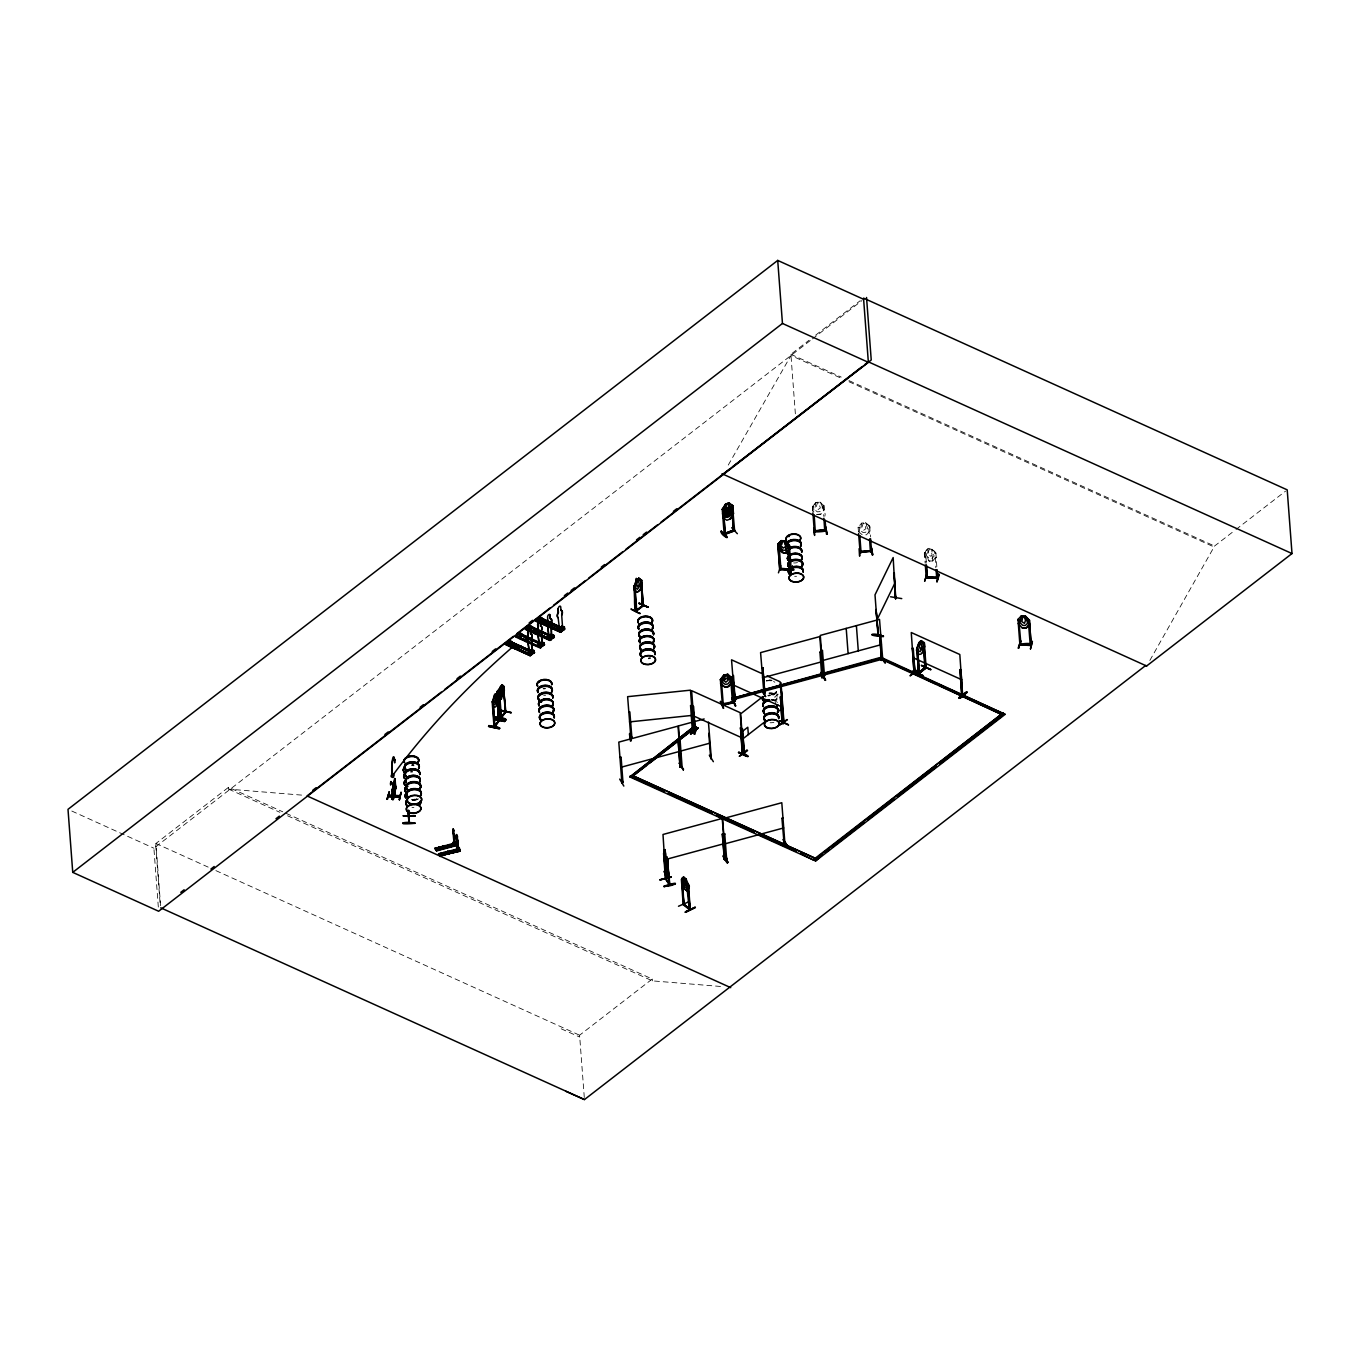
<?xml version="1.0" encoding="UTF-8"?>
<svg xmlns="http://www.w3.org/2000/svg" width="1360" height="1360" viewBox="0 0 1360 1360"><rect width="100%" height="100%" fill="white"/><g stroke="black" fill="none" stroke-linecap="round" stroke-linejoin="round"><path stroke-width="0.75" stroke-dasharray="5 3.75" d="M927.894 548.896C922.743 553.622 926.347 552.058 926.245 562.955M932.62 560.864L931.753 549.049L934.15 556.172L931.753 558.433L929.203 558.314L926.483 555.815L926.262 552.823C931.022 540.26 923.372 565.777 932.62 560.864L936.156 557.107L932.671 561.051L928.693 560.864L924.494 556.699L924.222 552.619L927.826 548.794C930.342 546.295 938.128 554.336 934.881 552.857L935.85 567.8M935.969 553.214L931.787 548.964M928.149 552.908L929.22 549.474L930.478 549.61L932.127 554.829L930.988 556.325L928.285 554.659M815.966 502.418L814.64 509.694L817.377 511.853L819.961 511.615L822.375 509.014L822.154 506.022L819.961 502.061L815.966 502.418L812.328 506.838L812.634 510.85L816.884 514.488L820.879 514.148L824.517 509.728L824.211 505.716L819.961 502.061M861.696 523.26L860.302 530.349L863.039 532.508L865.623 532.287L868.037 529.669L865.623 522.733L861.628 523.073L857.99 527.51L859.265 527.425M776.101 692.699L776.696 691.526A7.497 4.505 -4.3 0 1 768.043 695.606M728.263 465.069L790.976 355.487L841.279 378.25M1149.846 660.45L1214.565 546.04L1234.37 530.723M813.603 506.77L812.328 506.77L816.034 502.52M858.296 531.505L862.58 535.041L866.524 534.803L870.162 530.383L869.856 526.388L868.666 526.252M160.599 905.76L155.924 843.489L228.565 787.287L282.744 811.801M795.362 413.831L790.891 354.297L809.047 340.255M815.66 335.155L860.234 300.679M158.321 907.052L153.901 848.215L810.781 340.17M812.447 338.895L861.968 300.577M778.226 694.195L774.877 696.796L775.421 704.157M584.29 1097.486L579.598 1035.215L652.239 979.03L284.665 812.685M1236.019 529.448L1285.557 491.13M859.146 527.119L858.126 527.527M818.686 502.877L817.394 502.996L816.34 506.532L817.904 509.711L820.335 507.943L818.686 502.809M812.464 506.872L813.586 506.413L813.994 512.754M824.024 505.529C820.573 505.019 826.574 512.72 824.84 516.273M816.867 514.42L820.879 514.148M864.348 523.549L863.056 523.651L861.985 527.187L863.549 530.383L865.98 528.598L864.331 523.464M865.572 522.92L869.669 526.184L868.615 526.286L869.431 537.03M823.004 505.903L823.769 516.375M925.293 552.483L926.194 563.21M924.341 552.653L925.327 552.738M935.816 553.146L934.898 552.874M228.565 787.287L228.701 789.14L303.96 795.294M287.606 815.796L652.392 980.866L723.469 986.697M771.953 680.289L766.224 680.425A7.412 4.454 -4.3 0 1 771.902 680.323M771.545 699.584L775.081 700.383A7.412 4.454 -4.3 0 0 771.528 699.618A7.361 4.42 -4.3 0 1 774.962 700.247M771.562 699.856L775.098 700.672M411.944 764.881L413.814 765.136A7.361 4.42 -4.3 0 0 411.927 764.949M561.204 1028.806L579.734 1037.051M790.891 354.297L841.194 377.077M848.929 380.579L1214.565 546.04M849.014 381.752L1214.65 547.23M228.701 789.14L279.888 812.294M155.924 843.489L208.165 867.119M215.9 870.621L579.598 1035.215M71.825 811.053L153.901 848.215M865.623 522.733L869.873 526.456M819.927 502.248L824.092 505.852M776.441 701.488L777.359 702.491M935.867 552.891L936.921 567.851M924.409 552.415L925.14 563.159M869.669 526.184L870.485 536.945M859.265 527.102L859.52 531.556M858.109 527.204L858.449 531.658M812.447 506.532L812.804 510.986M776.883 693.651L777.104 696.541M652.239 979.03L652.392 980.866M155.72 845.155L160.259 905.59M545.632 695.249A7.395 4.437 -4.3 0 1 543.694 695.3M545.139 688.806A7.361 4.42 -4.3 0 1 543.218 688.857M411.978 765.544A7.361 4.42 -4.3 0 1 413.797 765.799M411.944 765.153A7.412 4.454 -4.3 0 1 413.797 765.408M410.533 771.987A7.378 4.437 -4.3 0 1 412.454 771.936M413.899 807.551A7.378 4.437 -4.3 0 1 411.978 807.602M416.313 798.983A7.378 4.437 -4.3 0 1 417.928 799.51M418.387 798.779A7.395 4.437 -4.3 0 1 411.451 800.649M416.976 798.915A7.497 4.505 -4.3 0 1 411.383 799.952M415.174 799.068A7.378 4.437 -4.3 0 1 411.366 799.476M416.993 799.272A7.497 4.505 -4.3 0 1 411.4 800.309M412.607 771.749A7.378 4.437 -4.3 0 1 410.669 771.8M413.984 765A7.361 4.42 -4.3 0 1 412.114 765.357M650.284 658.427A7.395 4.437 -4.3 0 1 648.397 658.767M650.284 658.07A7.497 4.505 -4.3 0 1 648.38 658.427M650.25 657.713A7.497 4.505 -4.3 0 1 648.346 658.07M777.121 698.87A7.378 4.437 -4.3 0 1 776.56 700.009M769.182 694.076A7.378 4.437 -4.3 0 1 776.764 696.592M776.628 699.618A7.497 4.505 -4.3 0 1 775.591 700.672M769.131 693.6A7.497 4.505 -4.3 0 1 776.849 696.167M766.309 681.088A7.361 4.42 -4.3 0 1 771.936 680.935M773.551 681.479A7.361 4.42 -4.3 0 1 774.86 682.261M771.562 700.145A7.412 4.454 -4.3 0 1 775.047 700.927M777.036 697.697A7.378 4.437 -4.3 0 1 774.027 700.723M769.097 692.92A7.378 4.437 -4.3 0 1 776.679 695.436M776.594 699.261A7.497 4.505 -4.3 0 1 775.557 700.315M769.114 693.243A7.497 4.505 -4.3 0 1 776.815 695.81M776.594 691.917A7.378 4.437 -4.3 0 1 768.094 695.946M775.948 691.883A7.395 4.437 -4.3 0 1 768.009 694.79M776.084 692.308A7.497 4.505 -4.3 0 1 768.009 695.249M766.258 680.68A7.412 4.454 -4.3 0 1 771.919 680.527M773.908 722.347A7.395 4.437 -4.3 0 1 770.1 722.738M797.436 562.564A7.361 4.42 -4.3 0 1 793.645 562.955M796.569 576.266A7.395 4.437 -4.3 0 1 794.648 576.317M545.122 688.517L543.184 688.568A7.412 4.454 -4.3 0 0 545.122 688.483"/><path stroke-width="1.5" d="M725.152 533.494L723.962 533.545L725.05 533.137M723.027 517.599L726.801 520.302L730.32 518.976L733.499 513.672L732.768 505.546L731.595 505.971L733.431 530.893M414.783 823.31C394.145 825.401 404.022 820.386 414.8 823.361M695.266 730.932L694.246 730.524L695.589 731.663L692.784 706.027L694.314 731.391M695.589 731.595L694.654 731.17L691.628 690.693L740.197 712.674L743.291 754.341L744.124 753.695M735.012 700.927L732.7 675.138L735.25 700.978L734.672 699.465M735.505 700.706L734.502 700.315M742.339 752.794L743.648 753.559L742.169 753.083L740.537 727.617L743.07 753.457L742.322 751.859M784.125 723.197L782.935 723.656L780.453 696.745L782.136 722.245M781.949 721.31L783.071 721.327M783.258 722.381L780.113 681.802L767.04 675.886M914.226 673.03L915.229 673.489L912.424 647.853L914.056 673.37L911.268 632.536L959.82 654.5L962.642 695.317L961.707 694.824L959.905 669.664L960.976 669.834L962.472 695.232M915.161 672.503L913.869 672.35L915.059 672.486M960.16 669.46L961.724 694.926L961.622 693.957L962.829 694.977M962.965 695.096L962.2 694.688M962.897 694.178L962.166 693.736M721.31 679.592L723.316 704.922L723.333 703.902M730.949 677.875L731.969 677.671L720.494 679.847M1018.776 619.752L1017.756 619.684L1021.36 615.808L1025.321 616.029L1029.486 620.33L1028.109 620.143M553.265 637.738L553.843 635.358L551.344 634.219L552.245 635.8M393.924 784.601L392.683 784.601C395.471 774.962 396.032 816.697 392.87 783.802M505.512 712.419L503.574 686.936M407.745 810.475L409.105 823.14L408.153 810.458M408.646 823.055L408.986 816.034L409.122 822.171M409.105 823.072L408.952 810.407M883.286 636.599C873.511 631.448 863.447 635.783 883.303 636.497M883.456 636.191L872.117 634.695L883.49 636.208M665.431 855.559L665.482 852.873M444.89 847.042L443.938 846.294L443.309 847.331M446.998 852.856L448.358 852.771M516.511 646.986L517.344 645.864M519.112 646.918L516.817 646.391M536.265 631.703L536.537 630.853M539.41 681.938L539.597 681.785M541.637 701.811L541.263 701.556M540.736 702.253L541.569 701.743M788.086 536.401L789.31 536.469L788.426 536.027M393.686 795.481L393.958 791.639M492.847 705.925C497.25 711.348 499.001 697.476 497.029 695.334L498.797 721.31L496.961 696.014L498.474 690.591M501.5 686.137L501.245 694.977L498.219 703.494L496.196 701.59L495.006 694.909M391.952 796.11L392.428 789.922L392.19 799.306L393.278 799.442L393.992 796.433M394.468 790.245L393.822 796.433L392.853 783.547M454.716 842.911L455.583 842.503L454.614 842.877M459.561 849.728L459.357 847.773L458.031 847.977M393.55 792.659L392.343 797.742M395.097 778.634L395.726 788.63L394.689 778.532L391.986 791.18L395.284 779.399L394.604 780.266M395.216 787.117L393.278 799.442M497.539 695.419C493.255 690.081 493.068 701.454 493.714 703.919L494.955 704.837L496.961 699.516L498.202 700.485L498.746 696.541L500.123 697.476L498.984 695.606L499.63 691.39L498.627 695.402L497.318 694.518L498.406 696.354L497.726 700.638L499.273 699.006L500.327 687.038L502.01 684.76L504.016 686.647L504.373 690.54M925.82 667.794C905.403 686.069 930.512 660.178 925.293 668.576L923.593 643.008M488.563 726.359C498.508 725.305 507.858 731.748 488.563 726.359L499.324 728.773M488.784 725.968L499.545 728.45M488.767 725.56L499.528 727.991M495.057 717.604C500.276 714.408 517.395 724.591 495.074 717.502M495.278 717.213L506.073 719.695M664.785 854.471L665.125 851.717L664.122 853.417L665.975 878.764L669.902 885.122L668.95 883.609M920.72 641.937L919.309 646.646L920.397 649.298L921.91 646.493L920.618 641.886M454.495 842.452L455.685 842.027M456.365 834.683L456.229 838.304M455.515 842.18L455.855 844.186M456.416 837.403L457.402 848.623L456.45 838.865M458.014 842.044L458.201 841.143M392.275 796.705L393.465 791.639M878.39 634.848L876.078 609.484L878.22 635.341M878.322 633.93L878.152 634.423M895.407 597.72L896.24 597.125L895.781 598.043M895.509 598.655L893.163 557.549L875.007 594.847L878.033 635.46M679.337 763.351L683.57 769.301M684.522 878.152L684.182 882.742L685.763 885.479L686.29 882.776L684.403 878.203M731.663 505.75L732.819 505.614L728.994 502.843L725.475 504.169L722.364 509.541M496.043 699.397L495.091 702.389L495.125 694.926M499.273 695.028L498.321 698.02L497.658 697.221M394.638 778.719L395.692 788.494M561.68 614.89L561.884 614.975A3.961 2.125 -65.7 0 0 560.983 610.419L560.796 610.334A3.961 2.125 -65.7 0 1 561.68 614.89L562.564 627.351M639.931 613.683C621.18 603.381 637.024 613.224 640.356 613.377M922.862 675.325C910.996 671.517 907.562 667.743 922.879 675.733M501.194 695.011L500.939 690.982L498.882 689.197L497.233 691.526L496.723 696.558L495.499 693.668L492.184 701.896L494.037 727.192L498.933 720.545M495.958 697.731C499.715 682.584 494.564 698.003 496.315 701.624L498.236 703.358M500.327 687.038L499.273 697.272L501.347 699.057L504.254 690.506M501.126 694.943L498.219 703.494M727.923 503.982L726.784 504.407L724.489 512.89L724.727 515.882L727.158 517.412L729.436 516.562L731.544 513.332L731.306 510.323L727.855 503.914M727.09 508.402L726.325 514.012L727.6 515.117L729.725 512.737L728.229 507.977L727.158 508.47M390.371 783.343L391.119 781.592L390.796 784.805M386.954 799.357L389.266 791.86L387.005 799.323M390.473 784.788L391.119 781.592M389.198 791.877L387.515 799.289M393.159 784.346L393.584 782.527M391.986 791.18L394.944 779.331M395.318 786.93L395.607 787.44M395.913 787.797L393.023 799.612L395.726 786.947M399.296 799.459L401.013 792.319L399.483 799.799M399.33 799.85L401.081 792.353M926.925 574.039L924.63 581.298L926.959 573.648M927.282 576.759L926.058 576.946L937.754 577.439M925.361 565.012L926.177 577.626M926.347 565.318L927.282 577.983L926.415 565.063M936.479 577.643C940.1 577.796 936.734 576.691 937.142 569.704M939.318 574.634L936.989 581.808L938.689 574.141M936.989 581.808L938.774 574.192M621.877 782.629C625.056 782.629 620.636 781.762 622.659 781.473M680.17 766.836L680.935 766.632C681.717 764.32 678.402 767.091 681.258 765.918M666.043 874.395L667.165 874.718M763.589 692.495L764.83 692.155L763.708 693.056M724.064 858.381L725.305 858.041L724.557 859.52L722.364 834.037L723.503 834.003M724.523 859.486L725.373 858.959M725.441 858.398L726.682 858.075M822.12 677.62C820.114 676.6 824.058 675.036 822.919 677.45L821.916 677.671L821.865 676.413M821.729 677.416L822.97 677.093M823.021 676.447L821.797 676.736M823.225 675.988L824.466 675.665M823.106 677.314L822.63 676.175M784.822 842.639L783.649 842.639L784.89 842.316M785.094 843.489L783.785 842.86M882.334 658.971L881.773 659.532M1017.875 619.718L1018.912 619.735M1018.198 623.577L1022.244 627.895L1026.222 628.031L1029.656 624.274M1021.36 615.808L1020.034 622.829L1022.737 625.345L1025.287 625.481L1027.684 623.254L1025.321 616.029L1029.367 620.347L1031.22 645.558L1029.418 620.024L1028.245 619.956L1030.285 645.507C1035.113 640.713 1006.4 646.17 1030.319 644.232M1022.737 616.59L1024.012 616.658L1025.525 620.143L1024.522 623.373L1021.836 621.69L1022.771 616.505M1022.244 627.895L1026.188 628.116L1029.809 624.24M1018.13 648.193L1020.663 640.645M1018.742 648.295L1020.646 641.036L1018.674 647.768M1019.864 643.977L1021.071 644.674L1019.949 643.654L1019.762 644.912L1031.441 645.252M1030.404 648.941L1032.393 641.291L1030.557 648.873M725.271 675.41L724.404 680.901L725.815 682.21L728.178 680.204L726.529 675.189M439.008 854.76L459.102 849.371L458.099 848.351L458.167 842.01M688.126 902.054L678.487 906.253M499.545 692.342L501.449 717.927L500.99 716.754M729.062 502.911L725.526 504.254L724.2 508.878L724.421 511.887L726.852 513.417L729.13 512.567L731.238 509.32L728.994 502.843M781.66 544.68L782.731 541.297M778.039 548.352L782.204 552.653C786.794 554.659 791.35 549.406 789.429 545.156L785.264 540.872L781.303 540.651L777.75 544.272L779.008 544.153L780.946 569.636L779.926 568.344M778.447 572.832L780.776 565.726M788.341 545.19L789.327 544.901L788.205 545.071L790.194 570.367L788.12 544.833M779.739 569.296C809.71 571.081 783.819 568.378 780.742 568.412M780.623 568.769L791.282 569.211M792.455 566.168L790.16 573.801L792.506 566.219M790.16 573.801L793.05 566.678M721.191 531.148C735.692 543.082 719.338 535.109 721.259 531.08M725.186 533.426L734.366 529.686M781.966 722.16L780.453 696.745M777.733 544.357L781.405 540.685L780.011 547.553L782.697 550.12L785.23 550.307L787.61 548.114L785.264 540.872M789.735 549.151C783.938 558.62 778.345 548.42 781.303 540.651M619.684 779.093L623.832 786.063M663.867 871.454L668.015 878.424M761.464 689.979L765.612 696.558L761.464 689.554M765.493 696.49L762.518 691.152M722.993 856.256C732.87 873.137 722.755 852.975 723.452 856.12C724.285 857.106 732.887 870.332 724.03 855.61M821.168 672.384L825.214 678.861M821.168 672.792L824.738 679.439M723.979 675.223L722.619 682.499L725.305 684.403L727.821 683.944L730.184 681.088L727.787 674.322L723.877 675.053L720.341 679.762L723.945 675.138L727.821 674.39M494.836 725.764L493.918 726.24L494.921 726.631M499.307 720.715L497.471 695.283M500.565 718.352L505.444 711.501M501.347 716.941L501.109 718.386M504.832 711.365L505.376 711.484M636.752 610.079C634.406 611.014 638.197 608.311 635.97 611.388C631.839 605.404 638.299 558.212 635.715 588.2L637.517 589.322L640.662 584.375M634.151 586.194L636.378 580.244L638.826 578.221L641.75 580.312L642.056 584.307M641.954 584.273L639.829 590.257L637.279 592.246L634.355 590.155L637.313 592.11M919.02 672.061L918.68 673.778L916.742 648.499L918.867 642.6C924.868 636.939 914.294 647.054 918.306 650.59L920.125 651.712L923.27 646.765M917.456 647.751L919.343 673.302L917.558 647.649L916.742 648.499C915.382 652.069 919.768 657.237 922.386 652.579L924.664 646.697L924.358 642.702L921.434 640.611L923.032 643.756M643.144 604.486L642.311 605.132M919.275 672.299L918.748 672.775M924.256 642.651L926.16 667.964L918.561 673.778M763.759 700.162A7.378 4.437 -4.3 0 1 762.501 696.898L740.622 713.881L743.597 754.477L744.26 753.049M782.935 723.656L783.785 723.01M720.732 701.454L723.554 708.322L720.256 701.556M723.469 708.22L720.681 701.488M698.139 728.263L690.574 734.043M910.18 675.92L917.813 670.089M631.023 740.367L630.411 740.945L629.442 733.822M813.739 527.884L814.521 534.922M859.384 548.539L859.639 556.155L859.469 548.488M684.216 904.094L683.094 903.686L690.302 909.84L688.398 884.612L686.018 878.781L689.316 909.602L690.319 909.738M683.876 905.114L682.516 879.614M689.299 908.667L690.268 909.755M722.16 704.803L733.55 702.644M733.771 702.848L731.663 677.433L730.626 677.62L732.496 703.103L732.343 701.896L733.601 701.692M733.686 701.981L732.683 702.202M506.09 644.215L506.838 643.603L505.767 644.249L530.264 655.741L505.512 644.623L509.558 640.798C518.109 641.784 500.667 648.992 512.057 641.92M508.589 642.294L533.817 653.038L508.572 642.294L533.834 653.004L534.106 650.624L531.59 649.502L531.403 651.032M509.558 640.798L508.827 641.903M509.881 641.308L506.345 644.011M522.036 634.202C510.646 641.274 528.088 634.066 519.537 633.08L515.491 636.905L540.243 648.023L544.204 644.555L544.085 642.906L541.569 641.784L538.186 645.796L537.795 644.708L537.914 646.34L541.892 643.297L541.501 630.751A3.961 2.125 -65.7 0 0 540.6 626.195L540.158 622.693A1.972 1.071 -65.7 0 0 538.781 622.098A1.972 1.071 -65.7 0 0 537.642 624.648L537.897 628.048A3.961 2.125 -65.7 0 0 537.047 629.918M516.8 635.936L515.78 636.48M544.527 644.742L543.218 645.728L518.823 633.964L544.051 645.116L518.806 634.185M519.282 633.998L519.537 633.08M553.231 637.789L554.319 637.16L549.916 640.509L525.266 629.357L529.312 625.515C537.863 626.501 520.421 633.726 531.811 626.654M525.844 628.949L529.312 625.515M526.269 628.184L551.259 639.489L526.269 628.184L525.538 628.932L550.426 640.152M528.343 627.028L553.741 637.619M528.564 626.62L529.329 625.838L554.319 637.16M535.959 621.095L560.626 632.264L535.874 621.146L539.92 617.304C548.471 618.29 531.029 625.515 542.419 618.443M561.102 631.89L561.867 631.295L536.877 619.973L536.112 620.772L539.92 617.304M538.985 618.8L563.618 629.969L538.934 618.8L564.349 629.408L564.451 627.147L561.952 626.008L558.569 630.02L558.178 628.932L558.297 630.581L563.04 626.722M560.524 632.315L564.927 628.949L539.937 617.644L539.478 618.443L564.128 629.595L539.206 618.205M530.264 655.741L534.565 652.426L509.575 641.121M506.107 644.181L531.505 654.772L506.515 643.467M515.763 636.004L540.43 647.479M540.889 647.496L516.477 635.953M525.538 628.762L551.259 639.489M876.911 620.075L895.067 582.76M893.622 573.444L894.319 572.866L895.475 598.74M890.579 596.785L901.765 598.604M528.989 639.404L528.326 638.112M452.727 831.861L452.982 829.056M454.784 842.588L454.665 835.567M666.315 879.189L665.414 878.9L663.595 853.587L665.108 851.479M667.335 865.555C665.074 859.673 670.769 874.344 666.859 859.044M393.142 799.306L392.19 799.306L393.159 797.759M622.914 781.456L621.877 782.918L618.8 742.118L678.028 726.104L681.139 766.955L679.949 766.938L681.326 766.836L678.504 725.917L704.174 718.964M681.139 765.935L680.051 766.496M763.64 693.158L764.762 692.852M667.097 874.089L665.856 874.14L667.25 874.293M823.344 675.954C827.016 674.39 820.692 675.665 824.517 675.971L822.443 650.471L821.44 650.743L823.259 673.234M725.628 859.282L722.211 818.448L663 834.479L665.856 879.393M781.932 818.312L783.088 818.261L781.932 818.312L784.108 843.761M725.594 504.322L722.245 509.252L723.452 508.81L725.22 534.429L723.35 509.201M722.721 513.604L725.832 508.232L729.351 506.923L733.193 509.677L729.963 514.913L726.41 516.035M640.985 580.618L642.379 606.05L641.24 580.244L643.467 605.71L636.174 611.286M630.547 737.239L631.856 737.392L630.496 736.27L631.584 736.491M667.607 861.747L666.927 862.716L665.771 860.234L667.352 865.691M551.446 635.885L551.259 623.186A3.961 2.125 -65.7 0 0 550.375 618.63L549.933 615.145L550.188 618.545A3.961 2.125 -65.7 0 1 551.072 623.101L551.531 635.477M500.361 687.106L502.129 684.777L504.084 686.545L503.064 687.157M492.184 701.896L493.136 701.046L494.955 726.699M498.916 721.225L497.029 695.334M501.075 717.672L500.48 718.386L499.052 693.226M493.136 701.369L494.411 727.277L492.626 701.301M503.438 687.242L505.852 711.96L500.939 718.437L499.12 692.529M493.782 719.287L504.815 721.378M500.276 710.515L511.309 712.606L500.531 710.107M498.848 720.307L498.355 720.307M494.547 726.24L498.984 720.477L494.904 725.866M505.461 711.705L500.922 717.502M494.513 727.192L499.324 720.664M493.748 718.76L504.798 721.344M814.164 530.842L815.507 530.978M825.996 530.06L814.436 531.114M824.942 530.23C830.416 532.168 796.79 532.831 825.724 529.754L815.218 530.689L814.334 532.066L812.923 512.839M859.809 551.514C895.526 548.556 836.196 554.829 871.658 551.361M871.624 550.766L859.843 551.752M682.057 766.326L680.17 741.098M711.348 758.727L708.441 722.109M732.275 681.666L728.722 686.392C724.863 690.608 714.816 678.011 724.863 687.004L728.62 686.222L732.139 681.666M509.371 641.716L534.072 652.834M516.324 636.293L519.554 633.403L544.544 644.708M530.706 655.418L505.767 643.722M534.548 652.46L509.558 641.342M550.46 640.152L525.521 628.439M553.775 637.602L528.615 626.586M554.268 637.245L529.329 625.838M560.779 631.924L536.129 620.228M561.357 631.686L536.112 620.772M561.51 631.363L536.877 619.973M564.57 629.017L539.954 617.814M785.587 546.737L783.207 548.097L781.796 546.448M636.735 610.827L634.95 585.259L633.828 585.973L635.647 611.252L643.212 605.404L641.24 580.244M642.379 605.064L643.467 604.622L642.617 605.268M918.357 673.489L917.116 647.836M783.02 723.605L783.292 722.874M780.963 682.686L784.04 723.316L783.921 722.381M685.984 878.849L683.587 876.962L681.683 879.223C682.873 880.957 680.306 877.948 683.74 877.047L683.128 883.065L684.828 886.652L686.324 887.859L687.616 886.669M688.823 888.505C683.757 893.945 691.798 887.213 688.517 884.578L687.446 884.289L690.03 910.044L688.024 884.051M669.069 884.595L667.692 859.248M669.851 885.054L667.148 856.817M394.825 795.668L394.009 795.634M518.993 646.85L517.259 647.326M546.992 623.084L549.015 622.71L549.185 623.815M443.241 846.821L444.176 846.464M444.703 847.297L443.462 847.263M505.291 710.872L505.291 712.538L503.523 686.562M531.862 650.76L531.114 650.352M435.2 848.759L455.566 843.778L435.472 849.167L435.098 848.147L437.138 847.603L438.498 849.762M456.637 845.529L456.246 844.696L456.654 845.529L436.56 850.918L436.203 850.119L436.594 850.952M455.294 842.69L453.033 842.401L453.118 843.506L454.478 845.665L454.291 844.407L456.331 843.846L456.518 845.104L436.458 850.323M459.391 849.779C458.405 845.852 460.717 848.81 456.569 847.994L458.014 851.258L457.827 849.983L459.867 849.439L459.935 850.323L439.637 855.797L460.173 851.122L458.694 848.538L438.566 854.046L439.042 854.794L438.634 853.74L440.657 853.196L442.034 855.355M436.288 850.493L456.518 845.104L455.073 841.857L453.033 842.401M458.643 848.674L458.609 847.45M458.915 849.099L458.83 847.28M460.054 850.799L459.867 849.439M630.598 736.304L630.836 737.528L627.623 696.677L690.489 690.166L693.447 731.034C695.096 729.334 690.353 729.946 693.583 729.776M693.447 731L692.461 730.813L693.566 730.643M693.464 730.065L692.563 730.15M861.067 552.602L859.809 535.517M870.434 550.579L870.57 551.769M871.573 551.684L870.621 538.798M721.157 531.59L726.954 537.608M863.617 299.302L777.716 260.423L68 809.336L72.743 872.372L158.644 911.251L868.36 362.338L863.532 298.112L1287.206 489.855L1292 553.554L1146.599 666.009L722.041 473.739M72.743 872.372L782.459 323.459L777.716 260.423M180.795 892.33L184.144 889.763M210.868 869.091L214.2 866.507M275.995 818.72L279.344 816.136M312.766 790.279L316.115 787.678M384.897 734.485L388.246 731.901M420.121 707.251L423.47 704.65M457.011 678.708L460.377 676.107M492.235 651.474L495.601 648.873M529.142 622.931L532.491 620.33M564.366 595.68L567.715 593.096M571.081 590.495L574.43 587.894M601.273 567.137L604.622 564.553M636.497 539.903L639.846 537.302M643.195 534.718L646.561 532.117M673.387 511.36L676.753 508.759M441.235 692.138L307.054 795.923L730.728 987.649M444.601 689.537L513.366 636.344M516.715 633.76L550.256 607.818M553.622 605.217L585.48 580.567M588.846 577.966L622.387 552.024M625.736 549.44L657.611 524.79M660.96 522.189L861.713 366.928M865.028 364.378L868.326 361.811L1292 553.554M513.723 642.685C508.606 644.504 508.827 650.93 516.239 643.807A1375.81 773.279 -1.4 0 0 393.754 773.976C388.144 772.616 395.114 778.753 393.754 773.976M523.702 634.967C518.585 636.786 518.806 643.212 526.218 636.089M533.477 627.402C528.36 629.221 528.564 635.664 535.976 628.541M544.085 619.191C538.968 621.027 539.172 627.453 546.601 620.33M518.466 644.81C513.332 646.646 513.553 653.072 520.965 645.949M528.445 637.092C523.311 638.928 523.532 645.354 530.944 638.231M538.203 629.544C533.086 631.363 533.307 637.789 540.719 630.666M548.828 621.333C535.602 630.326 560.201 614.278 547.57 625.719L548.947 637.602M551.327 622.472L547.57 625.719A3.961 2.125 -65.7 0 1 546.754 624.954M532.678 650.199L527.935 654.058L527.816 652.426L528.207 653.514L532.457 650.097M552.432 634.933L547.689 638.792L547.859 636.922L550.358 638.044L550.46 639.37L553.843 635.358M551.157 635.766L551.344 634.219M552.211 634.831L547.961 638.231L547.859 636.922M530.706 654.636L534.106 650.624M540.583 645.609L540.685 646.918L544.085 642.906M560.966 629.85L561.068 631.159L564.451 627.147M532.661 652.851L531.726 653.854M552.415 637.585L551.48 638.571M563.023 629.374L562.088 630.377M636.327 580.278L638.928 578.272M638.129 579.547L636.718 584.256L637.806 586.908L639.319 584.103L638.027 579.496M640.56 580.771L641.563 580.38M637.177 592.195L639.778 590.189M638.826 603.415L648.346 607.206L639.234 603.092M940.253 685.933L1001.98 714.629L880.515 658.903L881.994 657.764L1005.142 714.357L815.575 860.982L629.918 776.968L694.654 726.053L696.439 726.852L631.618 776.968M629.918 776.968L694.654 726.053M633.284 775.693L646.578 765.408M649.91 762.841L676.498 742.271M679.813 739.704L694.773 728.144M742.543 731.289L747.796 727.226L748.34 734.587M742.526 739.092L764.371 722.194M777.818 711.79L781.184 709.189M936.411 684.199L879.716 657.645L731.731 698.496L732.53 699.771L880.583 659.685L881.994 657.764M924.97 668.44L923.151 643.161L924.358 642.702M923.151 643.161L924.154 642.77M921.842 665.482L930.478 669.392M924.919 667.777L918.493 672.86M813.739 859.401L1003.391 712.708L813.79 860.183L800.326 853.315M822.222 854.998L815.575 860.982M825.571 852.414L828.937 849.813M832.286 847.212L864.161 822.562M867.51 819.978L894.353 799.204M897.719 796.62L936.292 766.768M939.658 764.184L1003.408 714.867M565.913 1091.315L584.443 1099.577L1145.698 665.482L1146.701 665.924M723.027 474.198L729.725 469.03M733.074 466.446L871.233 360.009L866.541 297.483M791.265 570.367L789.327 544.901M735.148 700.944L733.516 675.529M694.467 731.51L695.266 731.884L693.6 706.401M730.099 703.052L737.715 697.238M730.558 703.341L738.14 696.983L730.524 702.814M690.642 734.213L698.224 727.855L690.608 733.686M781.116 698.377L782.119 698.003L781.439 698.53M742.152 728.535L744.447 753.933L742.475 728.671M779.841 720.681L788.426 724.642M779.314 725.39L787.389 719.729M739.398 756.279L747.524 750.652L746.98 749.921L739.449 756.177M779.331 724.914L787.049 719.559M784.023 723.248L783.394 722.789M917.864 669.698L910.231 675.512M966.603 691.747C962.54 699.924 951.796 700.553 966.773 692.274M959.038 697.612L966.671 691.832M966.705 692.172L959.157 698.088M959.514 698.275L967.13 692.461M549.168 623.56L546.856 623.237M538.56 631.771L536.469 631.822M407.711 778.43L408.612 778.328M446.896 852.278L448.12 852.159M925.684 667.845L923.831 642.634M926.296 577.626L937.771 578.102M734.434 530.927L734.553 529.89L733.397 530.332M642.804 606.186L642.889 604.554M636.157 610.385L642.634 605.54M682.091 883.099L684.488 888.964L686.919 890.766M684.488 888.964L686.868 890.63M683.91 904.519L689.231 908.786M683.638 904.179L690.302 908.973M685.372 911.778C715.36 897.804 665.431 922.267 695.045 907.239M695.079 907.647L685.457 912.271M763.657 692.172L763.708 693.43L764.643 692.886M824.381 675.988L824.109 674.73M882.674 659.889L881.552 660.195L879.648 634.984L880.804 634.933L879.801 635.205M882.606 660.212L882.742 659.209M726.597 858.398L725.577 858.636M692.58 730.762L692.512 729.81M861.101 552.636L860.999 551.412M722.432 509.456L723.486 509.15M729.419 506.974L725.9 508.317L727.294 511.122L729.419 508.725L729.351 506.923M731.714 527.714L737.358 533.698M733.227 530.383C707.353 538.951 740.452 529.822 733.516 530.281M722.245 509.252L724.217 534.718L734.621 530.859L732.428 505.427M548.913 623.713L547.315 623.747M527.323 638.146C524.144 640.135 531.012 640.322 528.343 638.384M527.34 638.401L526.949 639.506M881.62 660.093L882.555 659.923M725.628 858.279L724.217 858.602M784.907 843.591L781.796 802.723L722.568 818.754L725.696 859.571L725.832 858.602M1018.759 619.446L1021.003 644.929M895.866 598.791L893.928 572.815M735.182 700.06L734.604 699.397M914.158 672.112L914.685 673.659M782.187 721.004L782.986 722.585M822.188 660.637L881.399 644.606M762.484 677.824L821.695 661.793M731.731 698.496L879.784 658.427L880.583 659.685M779.11 686.358L732.36 698.802L735.148 705.993M783.173 685.253L809.54 678.113M813.586 677.025L829.821 672.622M833.867 671.534L874.429 660.552M620.704 767.346L679.915 751.315M680.408 751.128L710.022 743.121M453.22 829.022L453.9 830.739L453.339 829.243M453.016 831.623L452.693 832.711M454.138 833.697L454.308 834.36M453.05 833.918L452.829 832.184M454.512 836.621L454.461 834.309M456.637 834.462L457.436 836.332L457.096 835.431M457.674 839.29L457.98 840.599M455.43 843.523L455.294 841.687L455.923 842.384M438.498 847.45L440.521 846.685L441.898 848.844M442.34 846.413L444.363 845.648L445.757 848.028L444.363 845.648M454.019 842.979L453.22 834.581M435.03 848.453L455.243 842.894L455.549 843.778L455.124 842.639M457.895 842.265L458.439 848.13M435.285 848.878L455.617 843.472L455.481 841.636M454.41 844.56L456.433 844.016M436.101 850.204L456.399 844.73L456.331 843.846M456.671 848.164L459.102 848.079M442.034 853.043L444.057 852.278L445.434 854.437M445.876 852.006L447.899 851.224L449.293 853.621L447.899 851.224M438.566 854.08L459.085 849.371M438.736 854.352L459.153 849.065M459.969 849.609L457.827 849.983M439.824 856.086L460.054 850.697M664.887 859.707L724.098 843.676M724.472 843.965L783.683 827.934M821.576 650.964L822.443 650.471M821.865 677.654L819.944 652.171L820.947 651.899L822.766 674.407M762.739 667.675L761.736 667.93L762.875 667.896L764.813 693.175L762.875 667.896M821.1 652.137L819.944 652.171M880.719 656.744L884.782 662.728M821.168 673.846L825.673 680.306L820.981 673.421M881.824 660.416L882.793 660.161L879.512 619.378L820.284 635.409L823.123 673.013M620.959 757.18L619.956 757.452L621.112 757.401L622.982 782.663L621.86 782.034M683.281 769.981L679.541 763.334M664.292 850.034L665.295 849.762L664.139 849.813L666.06 875.279M722.5 834.275L724.88 834.037L723.724 834.071M663.595 853.587L664.122 853.417M669.562 884.544L667.165 859.384L668.083 859.877M783.564 839.868L787.661 846.43L783.615 839.868M783.632 839.919L787.049 846.6M783.836 843.523L784.958 843.234M724.387 859.486L726.886 859.214L725.9 859.52M671.16 876.69L659.855 879.818L671.194 877.2M660.008 880.022L671.16 877.03M664.071 886.159C683.995 879.444 673.506 886.839 664.088 886.244M708.764 733.346L710.753 758.812L711.093 757.469M709.308 755.191L713.371 761.685M664.258 857.344L665.89 863.515M927.214 577.065L936.7 577.439M638.911 603.262L648.023 607.376M921.519 665.652L930.58 669.783M779.467 720.868L788.528 725.033M733.754 531.216L731.493 505.784M724.336 534.735L724.149 533.8M825.911 531.012L825.129 520.234M733.006 699.21L735.726 706.027L732.462 699.227M723.486 704.14L722.092 703.885L732.326 701.947M725.305 675.495L726.563 675.257M815.337 531.998L814.147 514.845M735.029 700.026L734.349 700.672M823.531 676.192C821.457 674.662 826.472 675.002 823.293 675.291M763.912 693.379L760.58 652.613L819.808 636.582L822.63 674.186M784.686 843.217L784.618 842.299M726.393 858.058L726.648 858.959M666.995 873.783L666.91 874.752M666.23 875.262L667.216 875.041L665.142 849.541M722.432 704.106L722.398 705.075L733.652 702.882L731.663 677.433M629.51 721.905L692.376 715.377M690.574 705.585L691.662 705.721L690.574 705.585L692.376 731.068M693.158 727.277L694.841 734.281L693.209 726.801M630.7 737.46L631.856 737.392L629.833 711.892L628.813 712.249M825.656 527.306L827.101 534.344L825.707 526.83M871.318 547.978L872.763 554.999L871.369 547.485M936.683 577.473L936.751 578.391L936.071 569.653M937.567 578.391L926.245 577.881M1031.118 645.524L1019.813 644.861M392.326 775.183C388.246 775.982 394.774 779.467 393.635 775.812M723.282 703.613L723.18 704.565M722.415 705.041L720.375 679.558M791.01 570.384L779.79 569.551L777.75 544.272M925.667 666.927L925.242 667.93M403.325 816L415.174 815.66M409.003 816.731L409.139 811.869M780.691 569.687L779.824 568.667M391.221 783.037L390.779 781.575M393.958 784.38L392.666 784.329L393.754 796.331M393.278 787.049L394.077 787.168M388.552 795.277L400.282 795.736L388.552 795.43M392.955 798.745L392.615 799.595M665.618 878.441L669.358 883.779M777.886 544.323L778.94 544.408M782.697 541.365L783.972 541.467L785.451 544.969M881.28 656.54L885.36 663.051M683.366 769.862L679.201 762.943M787.644 846.379L782.969 839.562M727.447 861.798L727.6 862.682M669.341 885.139L667.386 858.755M693.26 727.192L694.178 734.349M502.01 684.76L503.438 690.744L501.449 696.082L500.191 695.147M498.882 689.197L499.97 692.155M498.678 693.141L498.355 690.574M499.273 697.272L501.364 698.921M500.31 710.362L511.054 712.793M505.24 711.875L501.398 717.111M493.833 719.134L504.56 721.565M825.758 527.221L826.523 534.259M871.42 547.876L872.168 554.914M734.74 700.383L731.544 659.821L761.43 673.353M742.475 752.828L740.537 727.617M926.228 577.949L926.109 576.708M779.688 569.568L777.971 544.085M782.459 323.459L868.36 362.338M924.477 646.68L922.437 652.647M913.155 657.747L961.724 679.728M921.383 665.278L930.937 669.596M882.045 658.546L1005.142 714.357M641.665 580.261L638.792 578.357M633.828 585.973L634.525 590.104M733.448 685.049L782.017 707.013M558.127 617.644L558.314 617.746A3.961 2.125 -65.7 0 1 558.467 612.374L558.008 608.889L558.263 612.289A3.961 2.125 -65.7 0 0 558.127 617.644L559.555 629.408M561.663 626.246L564.162 627.368M546.822 623.407A3.961 2.125 -65.7 0 1 547.842 620.585L547.655 620.5A3.961 2.125 -65.7 0 0 546.635 623.322M536.146 620.551L561.289 631.754L560.677 630.071M537.642 624.648L538.084 628.133A3.961 2.125 -65.7 0 0 537.251 630.003M540.6 626.195L540.413 626.11A3.961 2.125 -65.7 0 1 541.314 630.649L541.892 643.297M551.055 634.44L553.554 635.579M547.57 637.143L550.069 638.282L550.511 640.067M527.612 636.769A3.961 2.125 -65.7 0 1 528.105 635.851L527.663 632.366L527.918 635.766A3.961 2.125 -65.7 0 0 527 640.22M530.621 633.913L530.434 633.828A3.961 2.125 -65.7 0 1 531.335 638.384L531.913 651.015L531.522 638.469A3.961 2.125 -65.7 0 0 530.621 633.913L530.179 630.411M541.28 642.005L543.779 643.144M542.861 645.235L541.705 646.136M693.532 715.921L742.084 737.885M515.763 636.31L540.753 647.615M531.301 649.723L533.8 650.862M694.722 726.835L696.49 727.634M527.816 652.426L530.315 653.548M506.498 643.671L531.403 654.857M629.85 776.169L664.207 791.724M668.049 793.458L712.13 813.416M715.972 815.15L754.307 832.507M758.149 834.241L796.484 851.581M160.769 907.834L584.443 1099.577M393.805 789.582L392.326 799.306M689.843 909.959L683.179 904.655L681.377 879.393M722.772 513.451L726.478 516.103L722.602 513.468L723.129 517.531M915.076 673.37L913.24 648.227M727.787 674.322L731.969 677.671M789.395 545.241L785.196 540.974L786.131 552.942M733.499 513.672L730.201 518.823M518.874 646.068L518.585 647.462L516.562 646.918M500.905 692.818L501.568 693.617L502.52 690.625L501.619 686.171M731.68 697.714L732.53 699.771M457.402 848.623L458.473 850.017M442.34 846.192L443.7 848.351M445.859 851.785L447.236 853.944M438.498 847.229L439.858 849.405M442.017 852.822L443.394 854.998M435.098 848.147L436.475 850.544M438.634 853.74L440.011 856.137M825.197 680.357L821.236 672.316M680.068 766.904L678.317 741.914M726.631 859.027L724.727 833.799M723.469 855.321L727.498 861.832M665.482 878.815L669.426 885.19M638.894 578.408L640.441 581.366M460.156 851.122L439.722 855.712L440.13 856.545M629.986 733.312L631.074 740.894M549.134 637.687L547.706 625.94A3.961 2.125 -65.7 0 1 546.941 625.039M537.931 633.505L539.359 645.252L537.982 635.375M527.952 641.223L529.38 652.97L527.765 641.138M458.133 840.565L458.065 841.687M859.962 551.752L860.166 552.721L858.585 533.511M813.79 527.833L814.64 535.432M1017.994 619.395L1019.915 644.946M879.648 634.984L881.569 660.45M869.55 538.883L870.417 551.752M856.392 625.634L858.296 650.862M846.209 628.405L848.113 653.616M823.905 518.228L824.755 531.097M781.592 691.594L782.153 698.955M781.813 697.85L783.632 722.16M722.364 834.037L724.285 859.52M678.164 741.693L680.085 767.159M682.312 884.102L683.893 905.182L681.717 879.07M665.125 851.717L665.567 857.31M663.952 854.182L665.89 879.461M634.508 585.446L636.412 610.657M560.983 610.419L560.728 607.019A1.972 1.071 -65.7 0 0 559.351 606.424A1.972 1.071 -65.7 0 0 558.212 608.974M561.952 626.008L562.071 627.657M547.842 620.585L547.587 617.185A1.972 1.071 -65.7 0 1 548.743 614.635A1.972 1.071 -65.7 0 1 550.12 615.23M541.569 641.784L541.705 643.416M531.59 649.502L531.726 651.134M457.436 836.332L457.453 838.644M453.9 830.739L453.917 833.051M408.544 810.424L409.003 816.799M393.261 782.51L393.482 784.363M393.074 783.309L393.992 795.702M539.444 700.672A7.395 4.437 -4.3 0 1 543.83 693.549A7.395 4.437 -4.3 0 1 552.755 698.207M539.325 700.298A7.497 4.505 -4.3 0 1 543.779 693.073A7.497 4.505 -4.3 0 1 552.823 697.816M538.951 705.262A7.412 4.454 -4.3 0 1 546.176 698.921A7.361 4.42 -4.3 0 1 552.551 704.786M552.602 704.939A7.412 4.454 -4.3 0 0 546.176 698.921A7.361 4.42 -4.3 0 0 538.985 705.109M537.523 685.712A7.361 4.42 -4.3 0 1 543.745 679.473A7.361 4.42 -4.3 0 1 551.667 684.25M537.574 686.29A7.361 4.42 -4.3 0 1 543.779 680.051A7.361 4.42 -4.3 0 1 551.718 684.828M538.968 705.517A7.412 4.454 -4.3 0 1 546.193 699.159A7.412 4.454 -4.3 0 1 552.636 705.177M537.506 685.967A7.412 4.454 -4.3 0 1 543.762 679.677A7.412 4.454 -4.3 0 1 551.735 684.488M537.897 692.342A7.497 4.505 -4.3 0 1 545.207 685.916A7.497 4.505 -4.3 0 1 551.718 692.002M539.359 699.499A7.378 4.437 -4.3 0 1 543.745 692.393A7.378 4.437 -4.3 0 1 552.653 697.034M538.033 692.716A7.378 4.437 -4.3 0 1 545.224 686.392A7.378 4.437 -4.3 0 1 551.633 692.376M539.308 699.941A7.497 4.505 -4.3 0 1 543.762 692.716A7.497 4.505 -4.3 0 1 552.789 697.442M537.863 691.985A7.497 4.505 -4.3 0 1 545.173 685.559A7.497 4.505 -4.3 0 1 551.684 691.645M537.948 691.56A7.378 4.437 -4.3 0 1 545.139 685.236A7.378 4.437 -4.3 0 1 551.548 691.22M540.94 720.494A7.395 4.437 -4.3 0 1 545.326 713.371A7.395 4.437 -4.3 0 1 554.234 718.046M540.821 720.137A7.497 4.505 -4.3 0 1 545.275 712.912A7.497 4.505 -4.3 0 1 554.302 717.638M539.053 706.146A7.361 4.42 -4.3 0 1 546.244 699.839A7.361 4.42 -4.3 0 1 552.636 705.823M539.393 712.181A7.497 4.505 -4.3 0 1 546.703 705.755A7.497 4.505 -4.3 0 1 553.214 711.841M540.855 719.321A7.378 4.437 -4.3 0 1 545.241 712.215A7.378 4.437 -4.3 0 1 554.132 716.873M539.529 712.555A7.378 4.437 -4.3 0 1 546.72 706.231A7.378 4.437 -4.3 0 1 553.129 712.215M540.787 719.78A7.497 4.505 -4.3 0 1 545.241 712.555A7.497 4.505 -4.3 0 1 554.285 717.281M539.359 711.824A7.497 4.505 -4.3 0 1 546.669 705.398A7.497 4.505 -4.3 0 1 553.18 711.484M539.427 711.382A7.395 4.437 -4.3 0 1 546.635 705.058A7.395 4.437 -4.3 0 1 553.061 711.059M404.209 777.07A7.378 4.437 -4.3 0 1 405.45 772.633M404.685 772.225A7.361 4.42 -4.3 0 1 405.025 766.819M404.651 784.465A7.497 4.505 -4.3 0 1 405.926 779.96M404.736 784.023A7.378 4.437 -4.3 0 1 405.977 779.603M404.294 778.243A7.378 4.437 -4.3 0 1 405.535 773.806M404.158 777.869A7.497 4.505 -4.3 0 1 405.416 773.364M404.685 784.822A7.497 4.505 -4.3 0 1 405.943 780.317M405.042 778.498A7.497 4.505 -4.3 0 1 405.399 773.007M406.147 791.622A7.361 4.42 -4.3 0 1 406.487 786.216M404.736 772.82A7.361 4.42 -4.3 0 1 405.076 767.414M404.668 772.48A7.412 4.454 -4.3 0 1 405.008 767.04M406.164 791.996A7.361 4.42 -4.3 0 1 406.521 786.59M404.804 785.196A7.395 4.437 -4.3 0 1 406.062 780.759M420.138 801.295A7.378 4.437 -4.3 0 1 419.917 804.695M407.218 806.004A7.378 4.437 -4.3 0 1 407.558 800.598M420.648 801.975A7.497 4.505 -4.3 0 1 420.002 804.321M407.082 805.647A7.497 4.505 -4.3 0 1 407.439 800.156M420.614 801.618A7.497 4.505 -4.3 0 1 419.968 803.964M407.065 805.29A7.497 4.505 -4.3 0 1 407.405 799.782M420.478 801.227A7.378 4.437 -4.3 0 1 419.832 803.522M406.232 803.862A7.378 4.437 -4.3 0 1 407.473 799.425M405.705 796.909A7.378 4.437 -4.3 0 1 406.946 792.472M405.79 798.065A7.378 4.437 -4.3 0 1 407.031 793.628M405.654 797.691A7.497 4.505 -4.3 0 1 406.912 793.186M405.62 797.334A7.497 4.505 -4.3 0 1 406.878 792.829M406.215 792.625A7.361 4.42 -4.3 0 1 407.966 786.369M406.164 792.319A7.412 4.454 -4.3 0 1 406.504 786.879M405.535 776.203A7.378 4.437 -4.3 0 1 411.757 769.93A7.378 4.437 -4.3 0 1 419.713 774.724M406.3 776.815A7.497 4.505 -4.3 0 1 410.754 769.607A7.497 4.505 -4.3 0 1 419.798 774.333M405.977 782.017A7.361 4.42 -4.3 0 1 413.168 775.71A7.361 4.42 -4.3 0 1 419.56 781.694M404.498 762.246A7.361 4.42 -4.3 0 1 411.672 755.922A7.361 4.42 -4.3 0 1 418.081 761.906M405.96 781.643A7.361 4.42 -4.3 0 1 413.134 775.336A7.361 4.42 -4.3 0 1 419.526 781.303M404.549 762.841A7.361 4.42 -4.3 0 1 411.723 756.534A7.361 4.42 -4.3 0 1 418.115 762.501M405.926 781.796A7.412 4.454 -4.3 0 1 413.151 775.455A7.412 4.454 -4.3 0 1 419.577 781.456M404.464 762.467A7.412 4.454 -4.3 0 1 411.689 756.126A7.412 4.454 -4.3 0 1 418.132 762.127M405.773 769.862A7.497 4.505 -4.3 0 1 411.196 762.501A7.497 4.505 -4.3 0 1 418.693 768.519M406.334 776.016A7.378 4.437 -4.3 0 1 410.72 768.91A7.378 4.437 -4.3 0 1 419.611 773.551M405.909 770.219A7.378 4.437 -4.3 0 1 411.247 762.977A7.378 4.437 -4.3 0 1 418.608 768.893M406.283 776.458A7.497 4.505 -4.3 0 1 410.737 769.25A7.497 4.505 -4.3 0 1 419.764 773.976M405.756 769.505A7.497 4.505 -4.3 0 1 411.179 762.144A7.497 4.505 -4.3 0 1 418.659 768.162M405.824 769.046A7.378 4.437 -4.3 0 1 411.162 761.804A7.378 4.437 -4.3 0 1 418.523 767.737M407.014 796.025A7.395 4.437 -4.3 0 1 414.222 789.701A7.395 4.437 -4.3 0 1 420.648 795.702M406.878 795.651A7.497 4.505 -4.3 0 1 414.188 789.225A7.497 4.505 -4.3 0 1 420.699 795.311M419.611 782.306A7.361 4.42 -4.3 0 0 413.219 776.339A7.361 4.42 -4.3 0 0 406.028 782.646A7.361 4.42 -4.3 0 1 413.219 776.356A7.361 4.42 -4.3 0 1 419.611 782.34M407.269 789.701A7.497 4.505 -4.3 0 1 408.544 783.581A7.497 4.505 -4.3 0 1 418.642 783.343A7.497 4.505 -4.3 0 1 419.135 789.395M406.929 794.869A7.378 4.437 -4.3 0 1 413.168 788.596A7.378 4.437 -4.3 0 1 421.107 793.39M407.405 790.058A7.378 4.437 -4.3 0 1 408.646 784.04A7.378 4.437 -4.3 0 1 418.591 783.802A7.378 4.437 -4.3 0 1 419.084 789.769M407.762 796.297A7.497 4.505 -4.3 0 1 413.185 788.936A7.497 4.505 -4.3 0 1 420.682 794.954M407.235 789.344A7.497 4.505 -4.3 0 1 408.51 783.224A7.497 4.505 -4.3 0 1 418.625 782.986A7.497 4.505 -4.3 0 1 419.118 789.038M407.303 788.885A7.378 4.437 -4.3 0 1 412.641 781.643A7.378 4.437 -4.3 0 1 420.019 787.576M640.203 637.398A7.395 4.437 -4.3 0 1 644.589 630.275A7.395 4.437 -4.3 0 1 653.497 634.933M640.084 637.041A7.497 4.505 -4.3 0 1 644.538 629.816A7.497 4.505 -4.3 0 1 653.582 634.542M639.71 642.005A7.412 4.454 -4.3 0 1 646.935 635.664A7.361 4.42 -4.3 0 1 653.31 641.495M653.361 641.665A7.412 4.454 -4.3 0 0 646.935 635.664A7.361 4.42 -4.3 0 0 639.744 641.818M638.248 622.472A7.412 4.454 -4.3 0 1 645.473 616.131A7.412 4.454 -4.3 0 1 651.899 622.132M638.333 623.05A7.361 4.42 -4.3 0 1 645.507 616.743A7.361 4.42 -4.3 0 1 651.899 622.71M638.265 622.71A7.412 4.454 -4.3 0 1 645.49 616.352A7.412 4.454 -4.3 0 1 651.916 622.37M638.656 629.085A7.497 4.505 -4.3 0 1 645.966 622.659A7.497 4.505 -4.3 0 1 652.477 628.728M640.118 636.225A7.378 4.437 -4.3 0 1 644.504 629.119A7.378 4.437 -4.3 0 1 653.395 633.777M638.792 629.459A7.378 4.437 -4.3 0 1 645.983 623.135A7.378 4.437 -4.3 0 1 652.392 629.119M640.067 636.667A7.497 4.505 -4.3 0 1 644.521 629.459A7.497 4.505 -4.3 0 1 653.548 634.185M638.622 628.711A7.497 4.505 -4.3 0 1 645.932 622.302A7.497 4.505 -4.3 0 1 652.443 628.371M638.69 628.286A7.395 4.437 -4.3 0 1 645.898 621.945A7.395 4.437 -4.3 0 1 652.324 627.946M640.798 656.251A7.395 4.437 -4.3 0 1 647.037 649.978A7.395 4.437 -4.3 0 1 654.993 654.772M641.58 656.863A7.497 4.505 -4.3 0 1 646.034 649.638A7.497 4.505 -4.3 0 1 655.061 654.381M639.744 642.532A7.412 4.454 -4.3 0 1 646.969 636.191A7.412 4.454 -4.3 0 1 653.412 642.209M639.812 642.855A7.361 4.42 -4.3 0 1 647.003 636.548A7.361 4.42 -4.3 0 1 653.395 642.532M641.053 649.91A7.497 4.505 -4.3 0 1 646.476 642.549A7.497 4.505 -4.3 0 1 653.973 648.567M641.614 656.064A7.378 4.437 -4.3 0 1 646 648.958A7.378 4.437 -4.3 0 1 654.891 653.599M641.172 650.267A7.378 4.437 -4.3 0 1 646.51 643.025A7.378 4.437 -4.3 0 1 653.888 648.941M641.546 656.506A7.497 4.505 -4.3 0 1 646 649.281A7.497 4.505 -4.3 0 1 655.044 654.007M641.019 649.553A7.497 4.505 -4.3 0 1 646.442 642.192A7.497 4.505 -4.3 0 1 653.939 648.21M641.087 649.111A7.395 4.437 -4.3 0 1 646.425 641.852A7.395 4.437 -4.3 0 1 653.82 647.785M777.58 704.701A7.412 4.454 -4.3 0 1 777.019 705.84M763.351 706.18A7.412 4.454 -4.3 0 1 769.607 699.89M763.691 700.604A7.497 4.505 -4.3 0 1 762.416 697.306M763.725 700.961A7.497 4.505 -4.3 0 1 763.028 696.507M763.827 701.335A7.395 4.437 -4.3 0 1 763.147 696.932M763.368 705.772A7.361 4.42 -4.3 0 1 767.72 699.873M777.614 704.973A7.412 4.454 -4.3 0 1 777.036 706.112M763.385 706.452A7.412 4.454 -4.3 0 1 769.641 700.179M765.323 721.157A7.395 4.437 -4.3 0 1 769.709 714.034A7.395 4.437 -4.3 0 1 778.634 718.709M765.204 720.8A7.497 4.505 -4.3 0 1 769.658 713.575A7.497 4.505 -4.3 0 1 778.702 718.301M764.677 713.83A7.497 4.505 -4.3 0 1 770.1 706.486A7.497 4.505 -4.3 0 1 777.597 712.504M765.255 719.984A7.378 4.437 -4.3 0 1 769.624 712.878A7.378 4.437 -4.3 0 1 778.532 717.536M764.813 714.204A7.378 4.437 -4.3 0 1 770.151 706.945A7.378 4.437 -4.3 0 1 777.512 712.878M765.187 720.443A7.497 4.505 -4.3 0 1 769.641 713.218A7.497 4.505 -4.3 0 1 778.668 717.944M763.742 712.487A7.497 4.505 -4.3 0 1 771.052 706.061A7.497 4.505 -4.3 0 1 777.563 712.147M763.81 712.045A7.395 4.437 -4.3 0 1 771.018 705.721A7.395 4.437 -4.3 0 1 777.444 711.722M777.597 705.33A7.361 4.42 -4.3 0 1 777.019 706.452M763.453 706.792A7.361 4.42 -4.3 0 1 769.675 700.536M527.85 632.451A1.972 1.071 -65.7 0 1 528.989 629.901A1.972 1.071 -65.7 0 1 530.366 630.496M537.829 624.733A1.972 1.071 -65.7 0 1 538.968 622.183A1.972 1.071 -65.7 0 1 540.345 622.778M788.375 554.897A7.395 4.437 -4.3 0 1 787.695 550.511M790.126 548.624A7.395 4.437 -4.3 0 1 798.337 548.097A7.395 4.437 -4.3 0 1 801.669 552.449M788.256 554.54A7.497 4.505 -4.3 0 1 786.981 551.225M790.041 548.165A7.497 4.505 -4.3 0 1 798.354 547.638A7.497 4.505 -4.3 0 1 801.737 552.041M787.899 559.81A7.412 4.454 -4.3 0 1 795.124 553.469A7.412 4.454 -4.3 0 1 801.567 559.47M786.42 540.192A7.412 4.454 -4.3 0 1 793.645 533.851A7.412 4.454 -4.3 0 1 800.088 539.869M787.882 559.521A7.412 4.454 -4.3 0 1 795.107 553.18A7.412 4.454 -4.3 0 1 801.533 559.181M786.488 540.549A7.378 4.437 -4.3 0 1 793.679 534.225A7.378 4.437 -4.3 0 1 800.088 540.209M787.049 543.116A7.497 4.505 -4.3 0 1 796.977 540.43A7.497 4.505 -4.3 0 1 800.649 546.244M788.29 553.724A7.378 4.437 -4.3 0 1 786.964 551.633M790.058 547.451A7.378 4.437 -4.3 0 1 798.235 546.941A7.378 4.437 -4.3 0 1 801.567 551.276M786.607 544.68A7.378 4.437 -4.3 0 1 796.059 540.736A7.378 4.437 -4.3 0 1 800.564 546.618M788.222 554.183A7.497 4.505 -4.3 0 1 786.879 552.058M790.007 547.808A7.497 4.505 -4.3 0 1 798.337 547.281A7.497 4.505 -4.3 0 1 801.72 551.684M787.015 542.759A7.497 4.505 -4.3 0 1 796.943 540.073A7.497 4.505 -4.3 0 1 800.615 545.887M786.505 543.524A7.395 4.437 -4.3 0 1 795.974 539.563A7.395 4.437 -4.3 0 1 800.496 545.462M789.854 574.736A7.395 4.437 -4.3 0 1 790.211 569.313M791.622 568.446A7.395 4.437 -4.3 0 1 799.816 567.919A7.395 4.437 -4.3 0 1 803.165 572.271M789.752 574.379A7.497 4.505 -4.3 0 1 794.206 567.154A7.497 4.505 -4.3 0 1 803.233 571.88M787.984 560.371A7.361 4.42 -4.3 0 1 795.158 554.064A7.361 4.42 -4.3 0 1 801.567 560.031M787.916 560.014A7.412 4.454 -4.3 0 1 795.141 553.673A7.412 4.454 -4.3 0 1 801.567 559.674M789.225 567.409A7.497 4.505 -4.3 0 1 794.648 560.048A7.497 4.505 -4.3 0 1 802.128 566.066M789.786 573.563A7.378 4.437 -4.3 0 1 794.172 566.457A7.378 4.437 -4.3 0 1 803.063 571.115M789.344 567.766A7.378 4.437 -4.3 0 1 794.682 560.524A7.378 4.437 -4.3 0 1 802.06 566.457M789.718 574.005A7.497 4.505 -4.3 0 1 794.172 566.797A7.497 4.505 -4.3 0 1 803.216 571.523M789.191 567.052A7.497 4.505 -4.3 0 1 794.614 559.691A7.497 4.505 -4.3 0 1 802.111 565.709M788.358 565.624A7.395 4.437 -4.3 0 1 795.566 559.3A7.395 4.437 -4.3 0 1 801.992 565.284M402.968 823.31L414.817 822.97L402.968 823.31M388.348 796.161L400.078 796.671L388.365 796.212M403.342 815.745L415.174 815.83L403.342 815.745M394.91 759.628L394.706 762.909L394.451 761.515A8.313 1.241 -87.8 0 0 392.768 759.883A8.313 1.241 -87.8 0 0 392.088 771.528L392.326 770.542L392.088 773.908L391.833 772.616A9.962 1.496 -87.8 0 1 392.649 758.676A9.962 1.496 -87.8 0 1 394.672 760.614L394.91 759.628M538.883 631.431L536.316 631.635L538.883 631.431M731.017 515.389L728.314 513.876L725.985 517.378L727.651 513.536L725.611 511.207L728.178 512.72L730.456 509.388L728.841 513.094L731.017 515.389M738.497 752.59C746.606 752.845 755.242 761.328 738.497 752.59M738.854 752.233L747.898 756.449L738.837 752.301M675.257 883.626L664.139 886.652L675.257 883.626M399.993 796.994L388.263 796.603L399.993 797.062M815.201 858.262L633.097 775.846L815.201 858.262M542.674 727.124A7.412 4.454 -4.3 0 0 554.693 723.877A7.412 4.454 -4.3 0 0 544.833 719.406A7.412 4.454 -4.3 0 0 542.674 727.124M542.657 726.886A7.412 4.454 -4.3 0 0 554.676 723.622A7.412 4.454 -4.3 0 0 544.816 719.168A7.412 4.454 -4.3 0 0 542.657 726.886M408.969 812.617A7.361 4.42 -4.3 0 0 420.903 809.387A7.361 4.42 -4.3 0 0 411.111 804.95A7.361 4.42 -4.3 0 0 408.969 812.617M408.935 812.209A7.361 4.42 -4.3 0 0 420.886 808.979A7.361 4.42 -4.3 0 0 411.077 804.542A7.361 4.42 -4.3 0 0 408.935 812.209M409.683 803.624A7.361 4.42 -4.3 0 0 421.617 800.394A7.361 4.42 -4.3 0 0 411.825 795.957A7.361 4.42 -4.3 0 0 409.683 803.624M409.649 803.233A7.361 4.42 -4.3 0 0 421.6 800.003A7.361 4.42 -4.3 0 0 411.791 795.566A7.361 4.42 -4.3 0 0 409.649 803.233M643.433 663.85A7.412 4.454 -4.3 0 0 655.452 660.603A7.412 4.454 -4.3 0 0 645.592 656.149A7.412 4.454 -4.3 0 0 643.433 663.85M643.416 663.612A7.412 4.454 -4.3 0 0 655.435 660.365A7.412 4.454 -4.3 0 0 645.575 655.894A7.412 4.454 -4.3 0 0 643.416 663.612M767.057 727.787A7.412 4.454 -4.3 0 0 779.076 724.54A7.412 4.454 -4.3 0 0 769.216 720.069A7.412 4.454 -4.3 0 0 767.057 727.787M767.04 727.549A7.412 4.454 -4.3 0 0 779.059 724.285A7.412 4.454 -4.3 0 0 769.199 719.831A7.412 4.454 -4.3 0 0 767.04 727.549M791.605 581.366A7.412 4.454 -4.3 0 0 803.624 578.102A7.412 4.454 -4.3 0 0 793.764 573.648A7.412 4.454 -4.3 0 0 791.605 581.366M791.588 581.128A7.412 4.454 -4.3 0 0 803.607 577.881A7.412 4.454 -4.3 0 0 793.747 573.41A7.412 4.454 -4.3 0 0 791.588 581.128"/></g></svg>
